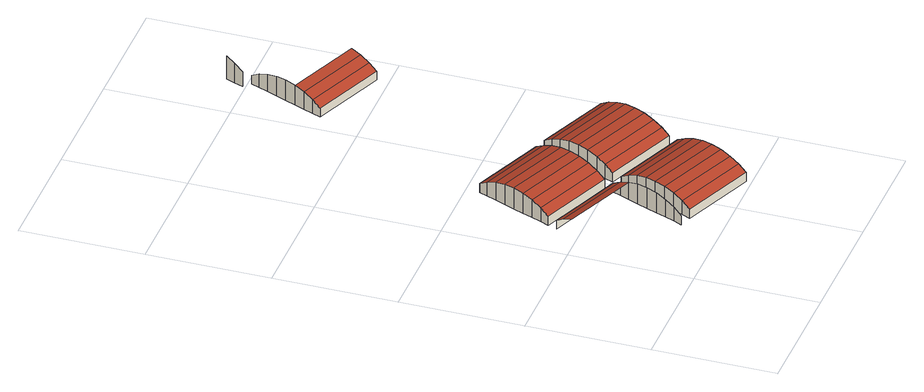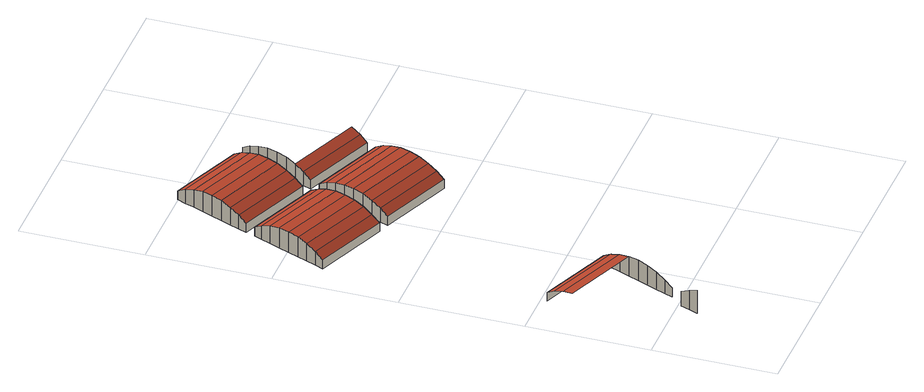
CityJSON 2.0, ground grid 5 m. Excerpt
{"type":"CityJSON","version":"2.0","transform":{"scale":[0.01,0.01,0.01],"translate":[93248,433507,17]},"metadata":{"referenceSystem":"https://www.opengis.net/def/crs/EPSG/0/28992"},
"CityObjects":{
"building1":{"type":"Building","attributes":{"measuredHeight":21.81},"children":["building1-1","building1-2","building1-3"],"geometry":[{"type":"MultiSurface","lod":"2","boundaries":[[[0,1,2,3]],[[4,0,3,5]],[[6,7,8,9]],[[10,11,12,13]],[[14,4,5,15]],[[9,8,16,17]],[[11,18,19,12]],[[20,21,17,16]],[[22,14,15,23]],[[18,24,25,19]],[[26,27,28,29]],[[27,26,30,31]],[[23,32,33,22]],[[24,34,35,25]],[[31,30,36,37]],[[32,38,7,33]],[[39,40,41,42]],[[43,35,34,44]],[[37,36,45,46]],[[47,10,13,48]],[[38,49,8,7]],[[50,39,42,51]],[[10,47,52,11]],[[53,43,44,54]],[[46,45,55,56]],[[49,20,16,8]],[[11,52,57,18]],[[58,53,54,59]],[[56,55,60,61]],[[18,57,62,24]],[[63,58,59,64]],[[30,26,29,65]],[[61,60,66,41]],[[24,62,67,34]],[[36,30,65,68]],[[41,66,69,42]],[[70,71,72,73]],[[34,67,74,44]],[[45,36,68,75]],[[42,69,76,51]],[[52,47,48,77]],[[71,78,79,72]],[[80,50,51,76]],[[44,74,81,54]],[[55,45,75,82]],[[57,52,77,83]],[[78,84,85,79]],[[54,81,86,59]],[[82,87,60,55]],[[62,57,83,88]],[[84,89,90,85]],[[59,86,91,64]],[[92,63,64,91]],[[87,93,66,60]],[[67,62,88,94]],[[95,90,89,96]],[[97,70,73,98]],[[93,99,69,66]],[[70,97,100,71]],[[94,101,74,67]],[[102,95,96,103]],[[99,80,76,69]],[[71,100,104,78]],[[101,105,81,74]],[[106,102,103,107]],[[78,104,108,84]],[[109,106,107,110]],[[84,108,111,89]],[[89,111,112,96]],[[96,112,113,103]],[[103,113,114,107]],[[115,116,117,118]],[[116,119,120,117]],[[119,121,122,120]],[[121,123,124,122]],[[125,124,123,126]],[[127,115,118,128]],[[115,127,129,116]],[[130,125,126,131]],[[116,129,132,119]],[[133,130,131,134]],[[119,132,135,121]],[[136,133,134,137]],[[138,139,140,141]],[[139,142,143,140]]],"semantics":{"surfaces":[{"type":"WallSurface"},{"type":"RoofSurface"}],"values":[0,0,1,0,0,1,0,0,0,0,0,1,0,0,1,0,0,0,1,0,0,0,1,0,1,0,1,0,1,1,0,0,1,1,0,1,0,1,0,1,0,0,0,1,0,0,0,1,0,0,0,1,0,0,0,0,0,0,1,0,0,0,1,0,0,1,0,1,1,1,1,0,0,0,0,0,0,1,0,1,0,1,0,0,0]}}]},
"building1-1":{"type":"BuildingInstallation","parents":["building1"],"geometry":[{"type":"MultiSurface","lod":"2","boundaries":[[[40,144,61,41]],[[50,39,42,51]],[[99,80,76,69]],[[45,36,68,75]],[[80,50,51,76]],[[26,27,28,29]],[[93,99,69,66]],[[87,93,66,60]],[[30,26,29,65]],[[55,45,75,82]],[[31,37,145,146]],[[37,46,147,145]],[[82,87,60,55]],[[39,40,41,42]],[[144,148,56,61]],[[36,30,65,68]],[[27,31,146,28]],[[46,56,148,147]],[[42,69,76,51]],[[27,26,30,31]],[[56,55,60,61]],[[37,36,45,46]],[[61,60,66,41]],[[41,66,69,42]],[[31,30,36,37]],[[46,45,55,56]]],"semantics":{"surfaces":[{"type":"WallSurface"},{"type":"RoofSurface"}],"values":[0,0,0,0,0,0,0,0,0,0,0,0,0,0,0,0,0,0,1,1,1,1,1,1,1,1]}}]},
"building1-2":{"type":"BuildingInstallation","parents":["building1"],"geometry":[{"type":"MultiSurface","lod":"2","boundaries":[[[18,24,25,19]],[[63,58,59,64]],[[149,92,91,86]],[[53,43,44,54]],[[43,35,34,44]],[[67,62,88,94]],[[101,105,81,74]],[[58,53,54,59]],[[94,101,74,67]],[[105,149,86,81]],[[24,34,35,25]],[[92,63,64,91]],[[62,57,83,88]],[[11,18,19,12]],[[57,52,77,83]],[[10,11,12,13]],[[52,47,48,77]],[[47,10,13,48]],[[54,81,86,59]],[[18,57,62,24]],[[24,62,67,34]],[[44,74,81,54]],[[59,86,91,64]],[[34,67,74,44]],[[11,52,57,18]],[[10,47,52,11]]],"semantics":{"surfaces":[{"type":"WallSurface"},{"type":"RoofSurface"}],"values":[0,0,0,0,0,0,0,0,0,0,0,0,0,0,0,0,0,0,1,1,1,1,1,1,1,1]}}]},
"building1-3":{"type":"BuildingInstallation","parents":["building1"],"geometry":[{"type":"MultiSurface","lod":"2","boundaries":[[[102,95,96,103]],[[108,104,150,151]],[[71,78,79,72]],[[97,70,73,98]],[[109,106,107,110]],[[152,109,110,153]],[[104,100,154,150]],[[106,102,103,107]],[[155,156,114,113]],[[157,155,113,112]],[[158,157,112,111]],[[84,89,90,85]],[[111,108,151,158]],[[78,84,85,79]],[[70,71,72,73]],[[100,97,98,154]],[[156,152,153,114]],[[95,90,89,96]],[[107,114,153,110]],[[103,113,114,107]],[[96,112,113,103]],[[70,97,100,71]],[[84,108,111,89]],[[78,104,108,84]],[[71,100,104,78]],[[89,111,112,96]]],"semantics":{"surfaces":[{"type":"WallSurface"},{"type":"RoofSurface"}],"values":[0,0,0,0,0,0,0,0,0,0,0,0,0,0,0,0,0,0,1,1,1,1,1,1,1,1]}}]}
},
"vertices":[
[309,182,148],[295,148,126],[295,148,86],[309,182,86],[324,220,165],[324,220,86],[89,510,165],[391,388,165],[407,426,148],[104,548,148],[346,133,126],[360,167,148],[360,167,86],[346,133,86],[341,261,176],[341,261,86],[421,460,126],[118,582,126],[375,206,165],[375,206,86],[421,460,86],[118,582,86],[358,304,179],[358,304,86],[391,247,176],[391,247,86],[435,498,126],[132,620,126],[132,620,86],[435,498,86],[449,532,148],[146,654,148],[375,347,86],[375,347,176],[409,289,179],[409,289,86],[464,571,165],[162,693,165],[391,388,86],[245,899,86],[229,860,86],[229,860,165],[245,899,148],[426,332,86],[426,332,176],[481,612,176],[178,734,176],[648,11,126],[648,11,86],[407,426,86],[259,933,86],[259,933,126],[662,45,148],[443,373,86],[443,373,165],[498,654,179],[196,777,179],[677,84,165],[458,411,86],[458,411,148],[515,697,176],[213,819,176],[694,125,176],[472,446,86],[472,446,126],[449,532,86],[532,738,165],[711,167,179],[464,571,86],[547,777,148],[485,483,126],[498,517,148],[498,517,86],[485,483,86],[729,210,176],[481,612,86],[561,811,126],[662,45,86],[514,555,165],[514,555,86],[561,811,86],[745,251,165],[498,654,86],[677,84,86],[530,597,176],[530,597,86],[760,289,148],[515,697,86],[694,125,86],[548,639,179],[548,639,86],[774,324,126],[774,324,86],[532,738,86],[711,167,86],[565,682,86],[565,682,176],[787,361,126],[787,361,86],[547,777,86],[801,395,148],[729,210,86],[581,723,86],[581,723,165],[816,433,165],[745,251,86],[597,761,86],[597,761,148],[833,475,176],[610,796,86],[610,796,126],[850,517,179],[867,560,176],[884,601,165],[899,639,148],[547,1661,125],[561,1695,147],[561,1695,86],[547,1661,86],[576,1734,164],[576,1734,86],[593,1775,174],[593,1775,86],[610,1817,178],[610,1817,86],[627,1860,86],[627,1860,174],[849,1539,125],[849,1539,86],[863,1573,147],[644,1901,86],[644,1901,164],[879,1612,164],[659,1940,86],[659,1940,147],[896,1653,174],[673,1974,86],[673,1974,125],[683,2013,125],[697,2048,147],[697,2048,60],[683,2013,60],[712,2086,164],[712,2086,60],
[213,819,86],[162,693,86],[146,654,86],[178,734,86],[196,777,86],
[760,289,86],
[816,433,86],[833,475,86],[913,674,86],[913,674,126],[801,395,86],[884,601,86],[899,639,86],[867,560,86],[850,517,86]
]}
